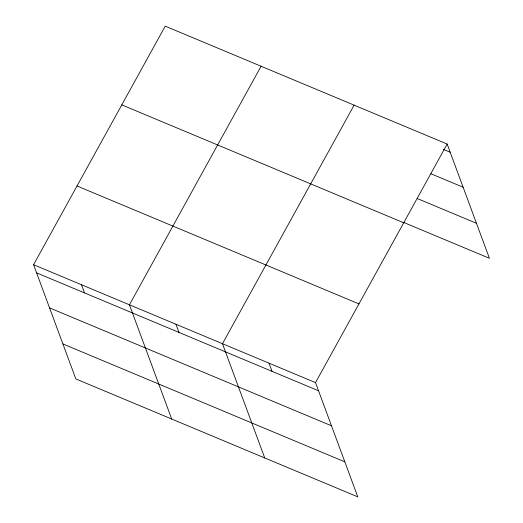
<?xml version="1.0" encoding="UTF-8"?>
<svg xmlns="http://www.w3.org/2000/svg" width="523" height="523" viewBox="0 0 523 523"><rect width="100%" height="100%" fill="white"/><g stroke="black" fill="none" stroke-linecap="round" stroke-linejoin="round"><path stroke-width="0.78" d="M33.583 264.71L315.519 382.62L357.771 496.85L75.842 378.94L33.583 264.71L165.229 26.15L447.158 144.06L489.417 258.29L403.128 222.203M261.082 66.238L129.443 304.798L171.694 419.028M354.123 105.149L222.478 343.709L264.736 457.939M315.519 382.62L447.158 144.06M443.426 149.408L450.179 152.232M430.867 173.734L463.13 187.227M417.191 198.498L476.466 223.288M121.787 104.875L403.717 222.785M77.025 185.985L358.961 303.896M36.61 272.875L318.54 390.786M49.554 307.877L331.484 425.787M62.891 343.938L344.827 461.848M268.999 363.165L272.019 371.33M175.963 324.253L178.984 332.419M81.516 284.754L84.536 292.919"/></g></svg>
